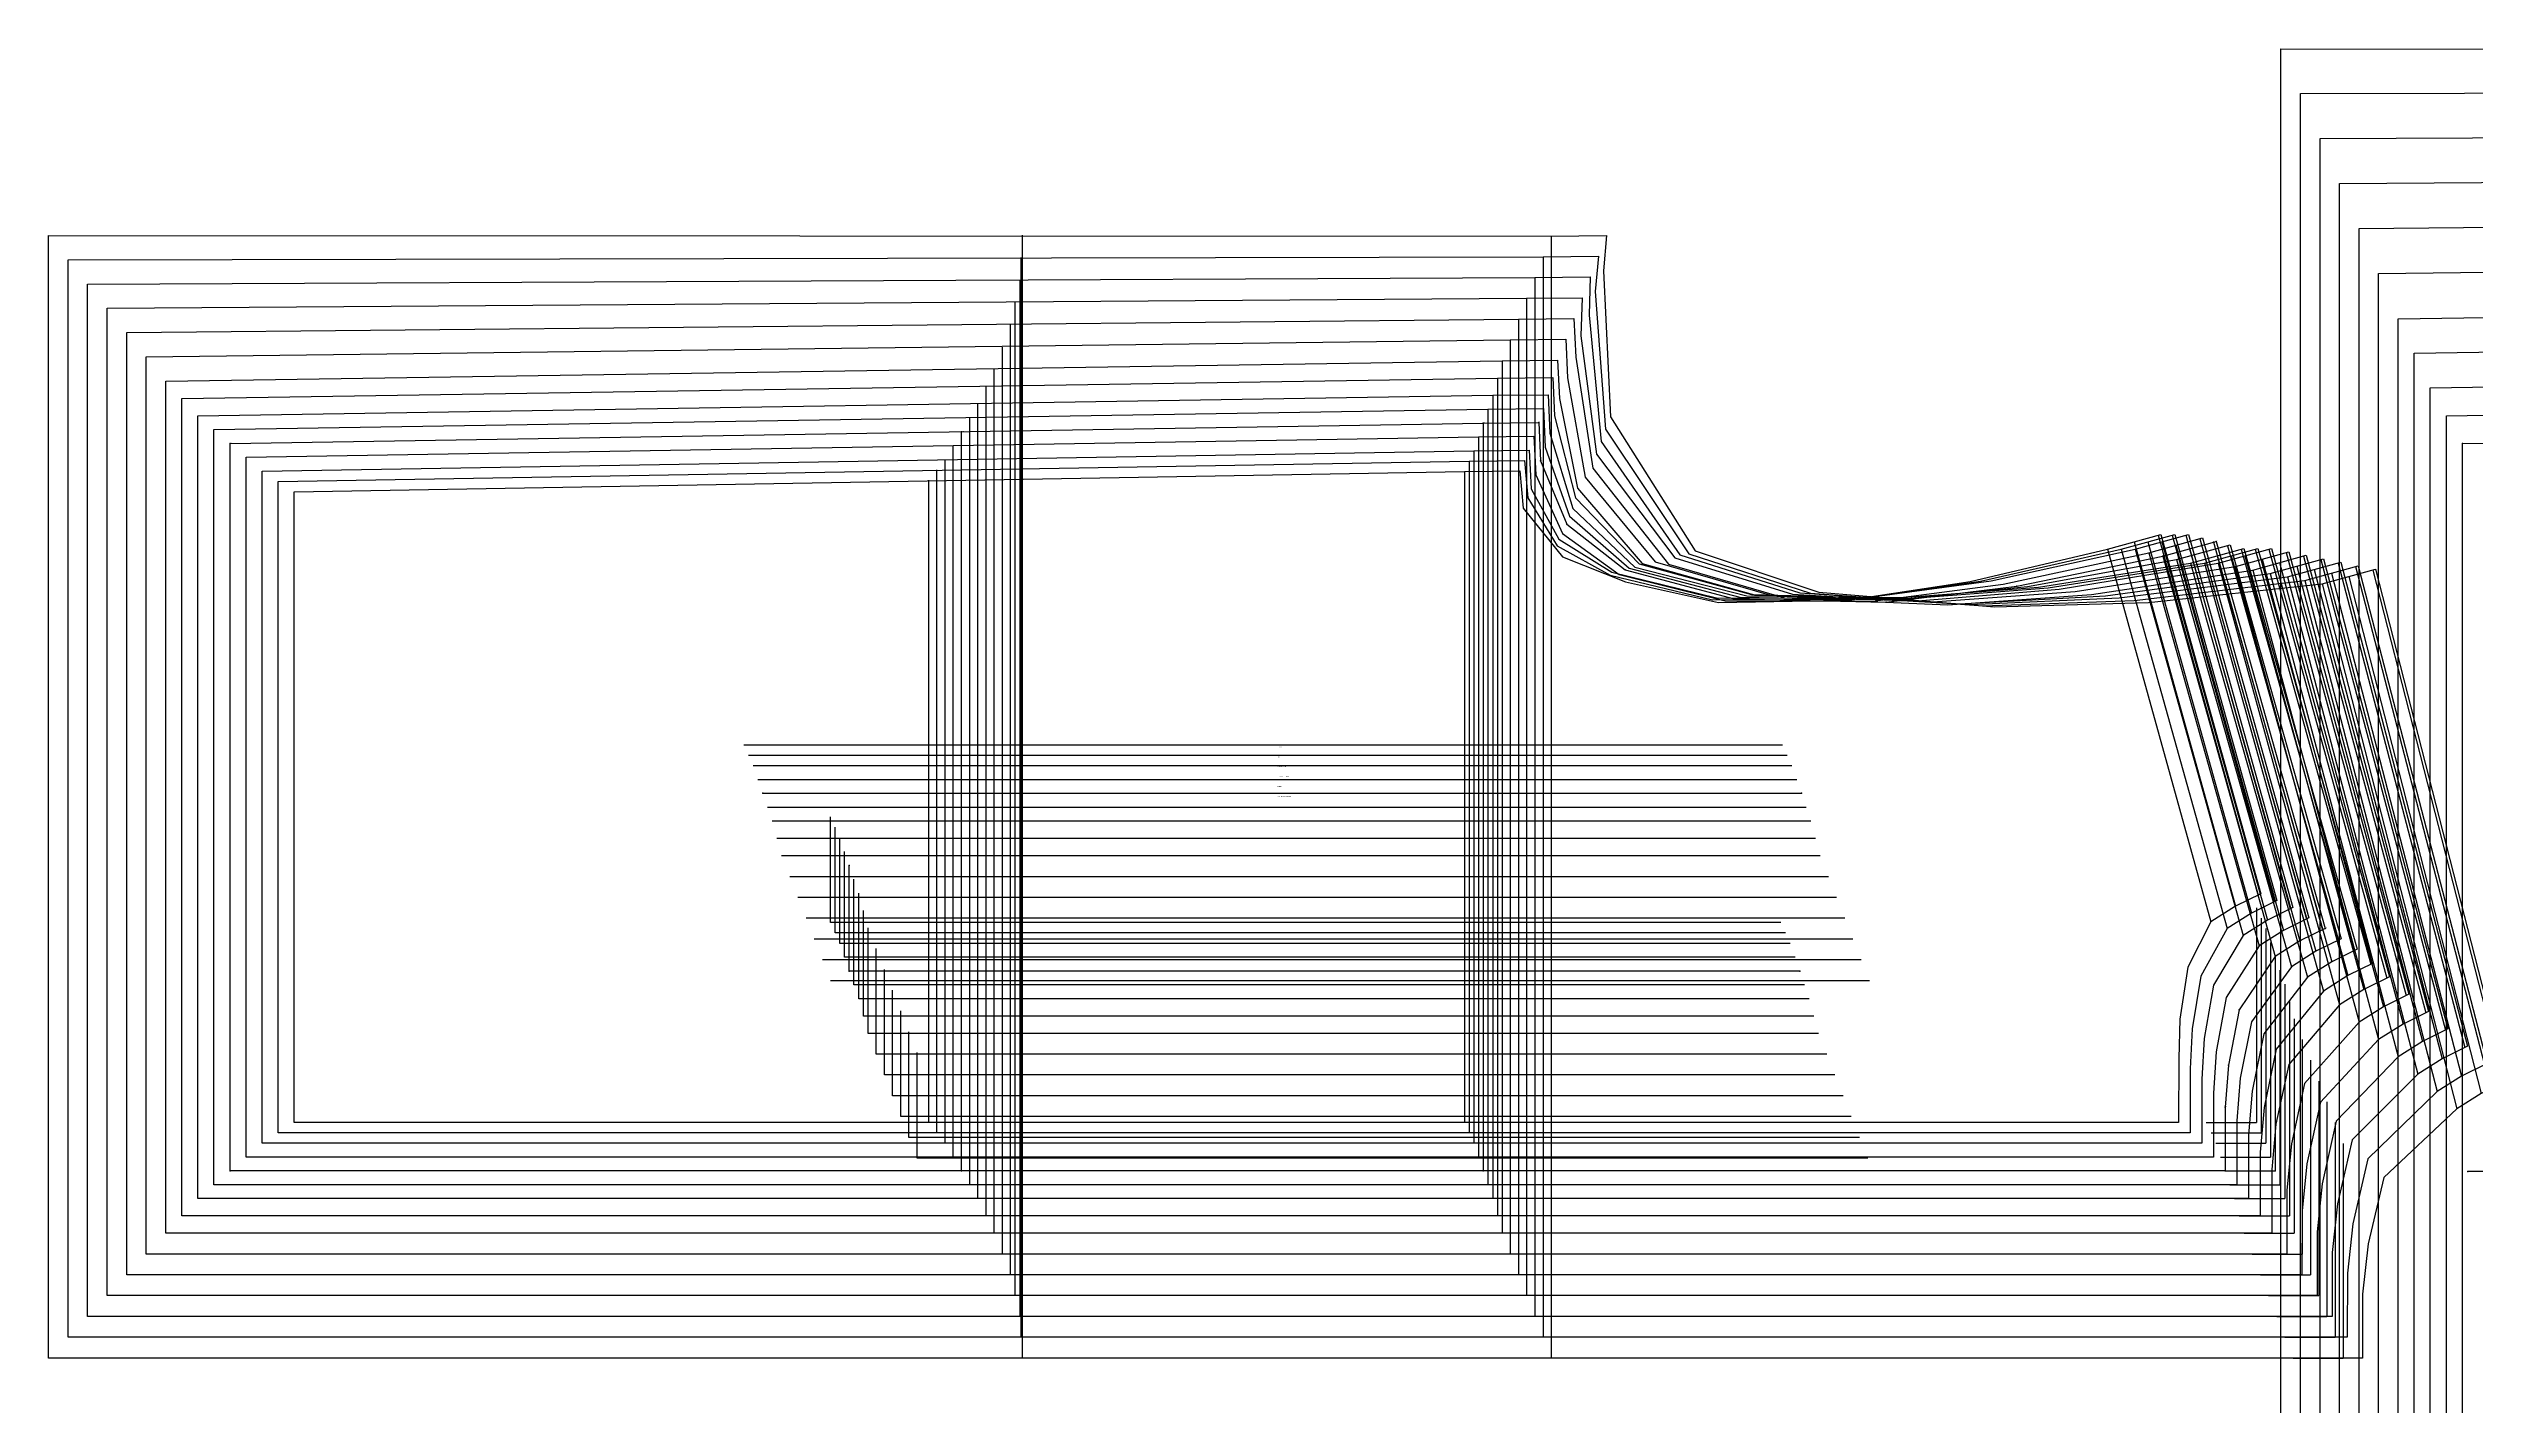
# Model space of a CAD drawing. Extents: x -42 to 1612, y -371 to 609.
# Drawn here: x -42 to 834, y 119 to 609 of the extents above; entities that cross this region are included whole.
import ezdxf

# ---------------------------------------------------------------- set-up
doc = ezdxf.new("R2010")
doc.units = 0

# ---------------------------------------------------------------- blocks, each defined once
blk = doc.blocks.new('GMX731XS17BK_42')
at = {"layer": '1'}
for points in [[(46.416, 449.0289), (468.6554, 456.3746), (488.6554, 456.5904)], [(488.6554, 456.5904), (489.8365, 443.1081), (504.0199, 425.572), (526.7834, 416.5804), (560.3698, 409.0747), (606.9102, 409.9764), (651.2103, 416.7023), (700.6819, 428.3431)], [(46.416, 221.5135), (46.416, 449.0289)], [(700.6819, 428.3431), (719.9707, 433.6466)], [(719.9707, 433.6466), (756.0361, 304.0406)], [(756.0361, 304.0406), (746.8896, 299.5067), (738.0682, 293.9365)], [(738.0682, 293.9365), (729.7268, 277.5713), (726.8617, 258.7854), (726.407, 244.5665), (726.3765, 221.5135)], [(726.3765, 221.5135), (46.416, 221.5135)]]:
    blk.add_lwpolyline(points, dxfattribs=at)
at = {"layer": '5'}
blk.add_line((208.628, 357.8022), (583.4609, 357.8022), dxfattribs=at)
at = {"layer": '6'}
blk.add_line((726.3765, 221.5135), (46.416, 221.5135), dxfattribs=at)
at = {"layer": '7'}
blk.add_line((208.628, 357.8022), (583.4609, 357.8022), dxfattribs=at)
at = {"layer": '8'}
for p, q in [((468.6554, 456.3746), (468.6554, 221.5135)), ((275.3767, 221.5135), (275.3767, 453.2097)), ((710.3238, 431.005), (746.8896, 299.5067)), ((719.008, 433.3748), (755.0989, 303.5682)), ((700.6819, 428.3431), (738.0682, 293.9365)), ((754.4562, 298.9352), (754.4562, 221.5135)), ((736.374, 221.5135), (754.4562, 221.5135))]:
    blk.add_line(p, q, dxfattribs=at)
blk.add_lwpolyline([(582.8589, 293.6342), (239.8649, 293.6342), (239.8649, 331.7545)], dxfattribs=at)
at = {"layer": '1'}
for s, p in [('SIZE: 42', (401.2261, 342.608)), ('Piece Name: GMX731XS17BK', (401.2261, 339.0519))]:
    blk.add_text(s, height=0.25, dxfattribs=at).set_placement(p)
blk = doc.blocks.new('GMX731XS17BK_44')
at = {"layer": '1'}
for points in [[(40.6172, 452.7804), (470.3573, 460.1261), (490.3572, 460.342)], [(490.3572, 460.342), (491.5383, 446.8699), (502.1073, 429.603), (521.3097, 418.9349), (558.2159, 410.0958), (609.5493, 410.3066), (654.9467, 416.8293), (705.6832, 428.3431)], [(40.6172, 217.7644), (40.6172, 452.7804)], [(705.6832, 428.3431), (724.9694, 433.6466)], [(724.9694, 433.6466), (761.835, 301.5412)], [(761.835, 301.5412), (752.6884, 297.0073), (743.867, 291.4371)], [(743.867, 291.4371), (734.3496, 274.3251), (731.2279, 255.265), (730.6082, 240.8175), (730.5777, 217.7644)], [(730.5777, 217.7644), (40.6172, 217.7644)]]:
    blk.add_lwpolyline(points, dxfattribs=at)
at = {"layer": '5'}
blk.add_line((210.3324, 354.0532), (585.1653, 354.0532), dxfattribs=at)
at = {"layer": '6'}
blk.add_line((730.5777, 217.7644), (40.6172, 217.7644), dxfattribs=at)
at = {"layer": '7'}
blk.add_line((210.3324, 354.0532), (585.1653, 354.0532), dxfattribs=at)
at = {"layer": '8'}
for p, q in [((278.3256, 217.7644), (278.3256, 456.9588)), ((470.3573, 460.1261), (470.3573, 217.7644)), ((715.325, 431.005), (752.6884, 297.0073)), ((724.0067, 433.3748), (760.8977, 301.0688)), ((705.6832, 428.3431), (743.867, 291.4371)), ((756.1581, 295.1862), (756.1581, 217.7644)), ((738.0758, 217.7644), (756.1581, 217.7644))]:
    blk.add_line(p, q, dxfattribs=at)
blk.add_lwpolyline([(584.5607, 289.8852), (241.5668, 289.8852), (241.5668, 328.0055)], dxfattribs=at)
at = {"layer": '1'}
for s, p in [('SIZE: 44', (401.2261, 342.608)), ('Piece Name: GMX731XS17BK', (401.2261, 339.0519))]:
    blk.add_text(s, height=0.25, dxfattribs=at).set_placement(p)
blk = doc.blocks.new('GMX731XS17BK_46')
at = {"layer": '1'}
for points in [[(34.8209, 456.5295), (472.0591, 463.8752), (492.059, 464.0911)], [(34.8209, 214.0128), (34.8209, 456.5295)], [(492.059, 464.0911), (492.7042, 450.1795), (502.7067, 431.9321), (521.8913, 420.0348), (559.6611, 410.7663), (612.2671, 410.6901), (658.7287, 416.9868), (710.6819, 428.3406)], [(710.6819, 428.3406), (729.9681, 433.6441)], [(729.9681, 433.6441), (767.6338, 299.0393)], [(767.6338, 299.0393), (758.4872, 294.5054), (749.6658, 288.9352)], [(749.6658, 288.9352), (738.9724, 271.0765), (735.5942, 251.7395), (734.8093, 237.0659), (734.7789, 214.0128)], [(734.7789, 214.0128), (34.8209, 214.0128)]]:
    blk.add_lwpolyline(points, dxfattribs=at)
at = {"layer": '5'}
blk.add_line((212.0342, 350.3016), (586.867, 350.3016), dxfattribs=at)
at = {"layer": '6'}
blk.add_line((734.7789, 214.0128), (34.8209, 214.0128), dxfattribs=at)
at = {"layer": '7'}
blk.add_line((212.0342, 350.3016), (586.867, 350.3016), dxfattribs=at)
at = {"layer": '8'}
for p, q in [((281.2797, 214.0128), (281.2797, 460.7052)), ((472.0591, 463.8752), (472.0591, 214.0128)), ((720.3237, 431.0025), (758.4872, 294.5054)), ((729.0055, 433.3723), (766.6965, 298.5669)), ((710.6819, 428.3406), (749.6658, 288.9352)), ((757.8599, 291.4346), (757.8599, 214.0128)), ((739.7776, 214.0128), (757.8599, 214.0128))]:
    blk.add_line(p, q, dxfattribs=at)
blk.add_lwpolyline([(586.2625, 286.1336), (243.2711, 286.1336), (243.2711, 324.2539)], dxfattribs=at)
at = {"layer": '1'}
for s, p in [('SIZE: 46', (401.2261, 342.608)), ('Piece Name: GMX731XS17BK', (401.2261, 339.0519))]:
    blk.add_text(s, height=0.25, dxfattribs=at).set_placement(p)
blk = doc.blocks.new('GMX731XS17BK_48')
at = {"layer": '1'}
for points in [[(29.0195, 461.5308), (473.7609, 468.8764), (493.7608, 469.0923)], [(493.7608, 469.0923), (494.406, 455.1807), (504.0859, 434.0454), (524.51, 419.2499), (562.7472, 409.7757), (616.0415, 409.5827), (663.0696, 415.7879), (715.6806, 427.0909)], [(29.0195, 209.0141), (29.0195, 461.5308)], [(715.6806, 427.0909), (734.9668, 432.3944)], [(734.9668, 432.3944), (773.4326, 295.2903)], [(773.4326, 295.2903), (764.2861, 290.7564), (755.4646, 285.1862)], [(755.4646, 285.1862), (743.5952, 266.5807), (739.9605, 246.9693), (739.0105, 232.0672), (738.98, 209.0141)], [(738.98, 209.0141), (29.0195, 209.0141)]]:
    blk.add_lwpolyline(points, dxfattribs=at)
at = {"layer": '5'}
blk.add_line((213.736, 345.3029), (588.5689, 345.3029), dxfattribs=at)
at = {"layer": '6'}
blk.add_line((738.98, 209.0141), (29.0195, 209.0141), dxfattribs=at)
at = {"layer": '7'}
blk.add_line((213.736, 345.3029), (588.5689, 345.3029), dxfattribs=at)
at = {"layer": '8'}
for p, q in [((284.2286, 209.0141), (284.2286, 465.7065)), ((473.7609, 468.8764), (473.7609, 209.0141)), ((725.3225, 429.7528), (764.2861, 290.7564)), ((734.0042, 432.1226), (772.4953, 294.8179)), ((715.6806, 427.0909), (755.4646, 285.1862)), ((759.5616, 286.4359), (759.5616, 209.0141)), ((741.4794, 209.0141), (759.5616, 209.0141))]:
    blk.add_line(p, q, dxfattribs=at)
blk.add_lwpolyline([(587.9643, 281.1349), (244.9704, 281.1349), (244.9704, 319.2552)], dxfattribs=at)
at = {"layer": '1'}
for s, p in [('SIZE: 48', (401.2261, 342.608)), ('Piece Name: GMX731XS17BK', (401.2261, 339.0519))]:
    blk.add_text(s, height=0.25, dxfattribs=at).set_placement(p)
blk = doc.blocks.new('GMX731XS17BK_50')
at = {"layer": '1'}
for points in [[(23.2207, 466.5295), (475.4627, 473.8752), (495.4626, 474.0911)], [(495.4626, 474.0911), (496.1103, 460.1795), (505.5921, 437.355), (526.73, 420.8552), (565.9603, 410.4234), (620.8573, 409.2855), (667.9565, 415.0411), (720.6793, 425.8387)], [(23.2207, 204.0128), (23.2207, 466.5295)], [(720.6793, 425.8387), (739.9656, 431.1422)], [(739.9656, 431.1422), (779.2314, 291.5387)], [(779.2314, 291.5387), (770.0849, 287.0048), (761.2635, 281.4346)], [(761.2635, 281.4346), (748.218, 262.0823), (744.3293, 242.1967), (743.2117, 227.0659), (743.1812, 204.0128)], [(743.1812, 204.0128), (23.2207, 204.0128)]]:
    blk.add_lwpolyline(points, dxfattribs=at)
at = {"layer": '2'}
for p in [(475.4627, 473.8752), (495.4626, 474.0911), (495.4626, 474.0911), (23.2207, 466.5295), (23.2207, 466.5295), (287.1826, 470.7052), (739.0029, 430.8704), (739.9656, 431.1422), (739.9656, 431.1422), (720.6793, 425.8387), (730.3212, 428.5006), (215.4378, 340.3016), (590.2707, 340.3016), (246.6721, 314.2539), (778.2941, 291.0663), (779.2314, 291.5387), (779.2314, 291.5387), (761.2635, 281.4346), (761.2635, 281.4346), (770.0849, 287.0048), (246.6721, 276.1336), (589.6661, 276.1336), (23.2207, 204.0128), (287.1826, 204.0128), (475.4627, 204.0128), (743.1812, 204.0128), (743.1812, 204.0128), (743.1812, 204.0128), (761.2635, 204.0128), (761.2635, 204.0128)]:
    blk.add_point(p, dxfattribs=at)
at = {"layer": '3'}
for p in [(475.4627, 473.8752), (496.1103, 460.1795), (505.5921, 437.355), (526.73, 420.8552), (720.6793, 425.8387), (720.6793, 425.8387), (667.9565, 415.0411), (565.9603, 410.4234), (620.8573, 409.2855), (761.2635, 281.4346), (761.2635, 281.4346), (770.0849, 287.0048), (748.218, 262.0823), (744.3293, 242.1967), (743.2117, 227.0659)]:
    blk.add_point(p, dxfattribs=at)
at = {"layer": '4'}
for p in [(720.6793, 425.8387, -3.998), (720.6793, 425.8387, -3.998), (761.2635, 281.4346, -3.998), (761.2635, 281.4346, -3.998)]:
    blk.add_point(p, dxfattribs=at)
at = {"layer": '5'}
blk.add_line((215.4378, 340.3016), (590.2707, 340.3016), dxfattribs=at)
at = {"layer": '6'}
blk.add_line((743.1812, 204.0128), (23.2207, 204.0128), dxfattribs=at)
at = {"layer": '7'}
blk.add_line((215.4378, 340.3016), (590.2707, 340.3016), dxfattribs=at)
at = {"layer": '8'}
for p, q in [((475.4627, 473.8752), (475.4627, 204.0128)), ((287.1826, 204.0128), (287.1826, 470.7052)), ((739.0029, 430.8704), (778.2941, 291.0663)), ((720.6793, 425.8387), (761.2635, 281.4346)), ((730.3212, 428.5006), (770.0849, 287.0048)), ((761.2635, 281.4346), (761.2635, 204.0128)), ((743.1812, 204.0128), (761.2635, 204.0128))]:
    blk.add_line(p, q, dxfattribs=at)
blk.add_lwpolyline([(589.6661, 276.1336), (246.6721, 276.1336), (246.6721, 314.2539)], dxfattribs=at)
at = {"layer": '1'}
for s, p in [('SIZE: 50', (401.2261, 356.832)), ('Fabric: 1', (401.2261, 353.276)), ('ANNOTATION: 1XFABRIC', (401.2261, 346.164)), ('Quantity: 1', (401.2261, 342.608)), ('CATEGORY: BACK', (401.2261, 349.7199)), ('Piece Name: GMX731XS17BK', (401.2261, 339.0519))]:
    blk.add_text(s, height=0.25, dxfattribs=at).set_placement(p)
at = {"layer": '2'}
for s, p in [('# 8', (475.4627, 473.8752)), ('# 3', (495.4626, 474.0911)), ('# 3', (495.4626, 474.0911)), ('# 369', (23.2207, 466.5295)), ('# 369', (23.2207, 466.5295)), ('# 375', (287.1826, 470.7052)), ('# 2', (739.0029, 430.8704)), ('# 2', (739.9656, 431.1422)), ('# 2', (739.9656, 431.1422)), ('# 2', (720.6793, 425.8387)), ('# 2', (730.3212, 428.5006)), ('# 138', (778.2941, 291.0663)), ('# 138', (779.2314, 291.5387)), ('# 138', (779.2314, 291.5387)), ('# 138', (761.2635, 281.4346)), ('# 138', (770.0849, 287.0048)), ('# 269', (23.2207, 204.0128)), ('# 275', (287.1826, 204.0128)), ('# 0', (475.4627, 204.0128)), ('# 60', (743.1812, 204.0128)), ('# 60', (743.1812, 204.0128))]:
    blk.add_text(s, height=0.25, dxfattribs=at).set_placement(p)
at = {"layer": '3'}
for s, p in [('# 1', (475.4627, 473.8752)), ('# 4', (496.1103, 460.1795)), ('# 5', (526.73, 420.8552)), ('# 2', (720.6793, 425.8387)), ('# 2', (720.6793, 425.8387)), ('# 6', (620.8573, 409.2855)), ('# 138', (761.2635, 281.4346)), ('# 138', (761.2635, 281.4346)), ('# 7', (748.218, 262.0823)), ('# 60', (743.2117, 227.0659))]:
    blk.add_text(s, height=0.25, dxfattribs=at).set_placement(p)
at = {"layer": '8'}
for s, p in [('O', (475.4627, 473.8752)), ('O', (739.0029, 430.8704)), ('O', (720.6793, 425.8387)), ('O', (730.3212, 428.5006)), ('NM', (761.2635, 281.4346)), ('B', (589.6661, 276.1336)), ('O', (287.1826, 204.0128)), ('NM', (743.1812, 204.0128))]:
    blk.add_text(s, height=0.25, dxfattribs=at).set_placement(p)
blk = doc.blocks.new('GMX731XS17BK_52')
at = {"layer": '1'}
for points in [[(17.4219, 471.5307), (477.1644, 478.8764), (497.1644, 479.0923)], [(497.1644, 479.0923), (497.8121, 465.1807), (506.5624, 440.3116), (528.0991, 421.4953), (568.0482, 411.0406), (623.8977, 410.1034), (671.8707, 414.8506), (725.678, 424.589)], [(17.4219, 199.0141), (17.4219, 471.5307)], [(725.678, 424.589), (744.9643, 429.8925)], [(744.9643, 429.8925), (785.0302, 287.7897)], [(785.0302, 287.7897), (775.8837, 283.2558), (767.0623, 277.6855)], [(767.0623, 277.6855), (752.691, 257.7897), (748.6244, 237.5078), (747.4128, 222.0672), (747.3823, 199.0141)], [(747.3823, 199.0141), (17.4219, 199.0141)]]:
    blk.add_lwpolyline(points, dxfattribs=at)
at = {"layer": '5'}
blk.add_line((217.1396, 335.3029), (591.9724, 335.3029), dxfattribs=at)
at = {"layer": '6'}
blk.add_line((747.3823, 199.0141), (17.4219, 199.0141), dxfattribs=at)
at = {"layer": '7'}
blk.add_line((217.1396, 335.3029), (591.9724, 335.3029), dxfattribs=at)
at = {"layer": '8'}
for p, q in [((290.1341, 199.0141), (290.1341, 475.7065)), ((477.1644, 478.8764), (477.1644, 199.0141)), ((744.0016, 429.6207), (784.093, 287.3172)), ((725.678, 424.589), (767.0623, 277.6855)), ((735.3199, 427.2509), (775.8837, 283.2558)), ((762.9652, 276.4359), (762.9652, 199.0141)), ((744.883, 199.0141), (762.9652, 199.0141))]:
    blk.add_line(p, q, dxfattribs=at)
blk.add_lwpolyline([(591.3679, 271.1349), (248.374, 271.1349), (248.374, 309.2552)], dxfattribs=at)
at = {"layer": '1'}
for s, p in [('SIZE: 52', (401.2261, 342.608)), ('Piece Name: GMX731XS17BK', (401.2261, 339.0519))]:
    blk.add_text(s, height=0.25, dxfattribs=at).set_placement(p)
blk = doc.blocks.new('GMX731XS17BK_54')
at = {"layer": '1'}
for points in [[(11.6231, 476.5295), (478.8662, 483.8751), (498.8637, 484.091)], [(498.8637, 484.091), (499.5139, 470.1794), (507.7994, 443.0675), (530.1006, 421.8864), (570.5171, 411.5512), (626.9381, 410.9212), (675.7874, 414.6576), (730.6742, 423.3368)], [(11.6231, 194.0129), (11.6231, 476.5295)], [(730.6742, 423.3368), (749.963, 428.6403)], [(749.963, 428.6403), (790.8291, 284.0381)], [(790.8291, 284.0381), (781.6825, 279.5042), (772.8611, 273.934)], [(772.8611, 273.934), (757.1639, 253.4946), (752.9221, 232.8165), (751.6114, 217.0659), (751.5835, 194.0129)], [(751.5835, 194.0129), (11.6231, 194.0129)]]:
    blk.add_lwpolyline(points, dxfattribs=at)
at = {"layer": '5'}
blk.add_line((218.8388, 330.3017), (593.6717, 330.3017), dxfattribs=at)
at = {"layer": '6'}
blk.add_line((751.5835, 194.0129), (11.6231, 194.0129), dxfattribs=at)
at = {"layer": '7'}
blk.add_line((218.8388, 330.3017), (593.6717, 330.3017), dxfattribs=at)
at = {"layer": '8'}
for p, q in [((478.8662, 483.8751), (478.8662, 194.0129)), ((293.083, 194.0129), (293.083, 480.7052)), ((730.6742, 423.3368), (772.8611, 273.934)), ((740.3186, 425.9987), (781.6825, 279.5042)), ((749.0003, 428.3685), (789.8918, 283.5657)), ((764.6671, 271.4346), (764.6671, 194.0129)), ((746.5848, 194.0129), (764.6671, 194.0129))]:
    blk.add_line(p, q, dxfattribs=at)
blk.add_lwpolyline([(593.0697, 266.1336), (250.0758, 266.1336), (250.0758, 304.2539)], dxfattribs=at)
at = {"layer": '1'}
for s, p in [('SIZE: 54', (401.2261, 342.608)), ('Piece Name: GMX731XS17BK', (401.2261, 339.0519))]:
    blk.add_text(s, height=0.25, dxfattribs=at).set_placement(p)
blk = doc.blocks.new('GMX731XS17BK_56')
at = {"layer": '1'}
for points in [[(5.8243, 482.7804), (480.5681, 490.1261), (500.568, 490.342)], [(5.8243, 187.7645), (5.8243, 482.7804)], [(500.568, 490.342), (501.2157, 476.4304), (508.8078, 446.9131), (531.7313, 423.0853), (572.29, 412.0566), (629.1225, 410.5606), (679.2976, 414.4112), (735.6755, 423.3393)], [(735.6755, 423.3393), (754.9617, 428.6428)], [(754.9617, 428.6428), (796.6279, 279.0394)], [(796.6279, 279.0394), (787.4813, 274.5055), (778.6599, 268.9353)], [(778.6599, 268.9353), (761.6368, 247.9523), (757.2172, 226.8779), (755.8152, 210.8175), (755.7847, 187.7645)], [(755.7847, 187.7645), (5.8243, 187.7645)]]:
    blk.add_lwpolyline(points, dxfattribs=at)
at = {"layer": '5'}
blk.add_line((220.5432, 324.0532), (595.376, 324.0532), dxfattribs=at)
at = {"layer": '6'}
blk.add_line((755.7847, 187.7645), (5.8243, 187.7645), dxfattribs=at)
at = {"layer": '7'}
blk.add_line((220.5432, 324.0532), (595.376, 324.0532), dxfattribs=at)
at = {"layer": '8'}
for p, q in [((296.0371, 187.7645), (296.0371, 486.9561)), ((480.5681, 490.1261), (480.5681, 187.7645)), ((735.6755, 423.3393), (778.6599, 268.9353)), ((745.3173, 426.0012), (787.4813, 274.5055)), ((753.9991, 428.3711), (795.6906, 278.5669)), ((766.3688, 265.1862), (766.3688, 187.7645)), ((748.2866, 187.7645), (766.3688, 187.7645))]:
    blk.add_line(p, q, dxfattribs=at)
blk.add_lwpolyline([(594.7715, 259.8852), (251.7801, 259.8852), (251.7801, 298.0056)], dxfattribs=at)
at = {"layer": '1'}
for s, p in [('SIZE: 56', (401.2261, 342.608)), ('Piece Name: GMX731XS17BK', (401.2261, 339.0519))]:
    blk.add_text(s, height=0.25, dxfattribs=at).set_placement(p)
blk = doc.blocks.new('GMX731XS17BK_58')
at = {"layer": '1'}
for points in [[(0.0255, 489.0288), (482.2699, 496.3745), (502.2698, 496.5904)], [(502.2698, 496.5904), (502.9175, 482.6788), (509.4301, 450.3268), (532.8514, 423.2479), (574.2077, 411.6934), (632.267, 409.7681), (683.3286, 413.954), (740.6742, 423.3393)], [(0.0255, 181.5135), (0.0255, 489.0288)], [(740.6742, 423.3393), (759.9604, 428.6428)], [(759.9604, 428.6428), (802.4267, 274.0381)], [(802.4267, 274.0381), (793.2802, 269.5042), (784.4587, 263.934)], [(784.4587, 263.934), (766.1098, 242.4075), (761.5149, 220.9369), (760.0163, 204.5666), (759.9858, 181.5135)], [(759.9858, 181.5135), (0.0255, 181.5135)]]:
    blk.add_lwpolyline(points, dxfattribs=at)
at = {"layer": '5'}
blk.add_line((222.245, 317.8023), (597.0779, 317.8023), dxfattribs=at)
at = {"layer": '6'}
blk.add_line((759.9858, 181.5135), (0.0255, 181.5135), dxfattribs=at)
at = {"layer": '7'}
blk.add_line((222.245, 317.8023), (597.0779, 317.8023), dxfattribs=at)
at = {"layer": '8'}
for p, q in [((298.9885, 181.5135), (298.9885, 493.2045)), ((482.2699, 496.3745), (482.2699, 181.5135)), ((740.6742, 423.3393), (784.4587, 263.934)), ((750.3161, 426.0012), (793.2802, 269.5042)), ((758.9978, 428.3711), (801.4894, 273.5657)), ((768.0707, 258.9353), (768.0707, 181.5135)), ((749.9884, 181.5135), (768.0707, 181.5135))]:
    blk.add_line(p, q, dxfattribs=at)
blk.add_lwpolyline([(596.4733, 253.6343), (253.4819, 253.6343), (253.4819, 291.7546)], dxfattribs=at)
at = {"layer": '1'}
for s, p in [('SIZE: 58', (401.2261, 342.608)), ('Piece Name: GMX731XS17BK', (401.2261, 339.0519))]:
    blk.add_text(s, height=0.25, dxfattribs=at).set_placement(p)
blk = doc.blocks.new('GMX731XS17BK_60')
at = {"layer": '1'}
for points in [[(-7.0232, 497.7791), (485.2213, 503.8751), (505.2213, 504.091)], [(505.2213, 504.091), (505.8664, 490.1794), (512.2952, 454.2917), (537.525, 423.8245), (579.1251, 411.8204), (637.6467, 409.382), (689.097, 413.1463), (746.9226, 422.0896)], [(-7.0232, 174.0129), (-7.0232, 497.7791)], [(746.9226, 422.0896), (766.2088, 427.3931)], [(766.2088, 427.3931), (809.4752, 267.7872)], [(809.4752, 267.7872), (800.3287, 263.2533), (791.5072, 257.683)], [(791.5072, 257.683), (771.8324, 235.613), (767.0623, 213.7461), (765.4671, 197.0659), (765.4367, 174.0129)], [(765.4367, 174.0129), (-7.0232, 174.0129)]]:
    blk.add_lwpolyline(points, dxfattribs=at)
at = {"layer": '5'}
blk.add_line((225.1965, 310.3017), (600.0293, 310.3017), dxfattribs=at)
at = {"layer": '6'}
blk.add_line((765.4367, 174.0129), (-7.0232, 174.0129), dxfattribs=at)
at = {"layer": '7'}
blk.add_line((225.1965, 310.3017), (600.0293, 310.3017), dxfattribs=at)
at = {"layer": '8'}
for p, q in [((301.94, 174.0129), (301.94, 501.2817)), ((485.2213, 503.8751), (485.2213, 174.0129)), ((746.9226, 422.0896), (791.5072, 257.683)), ((756.5644, 424.7516), (800.3287, 263.2533)), ((765.2462, 427.1214), (808.5379, 267.3147)), ((771.0221, 251.4347), (771.0221, 174.0129)), ((752.9399, 174.0129), (771.0221, 174.0129))]:
    blk.add_line(p, q, dxfattribs=at)
blk.add_lwpolyline([(599.4248, 246.1337), (256.4308, 246.1337), (256.4308, 284.254)], dxfattribs=at)
at = {"layer": '1'}
for s, p in [('SIZE: 60', (401.2261, 342.608)), ('Piece Name: GMX731XS17BK', (401.2261, 339.0519))]:
    blk.add_text(s, height=0.25, dxfattribs=at).set_placement(p)
blk = doc.blocks.new('GMX731XS17BK_62')
at = {"layer": '1'}
for points in [[(-14.0717, 506.5294), (488.1728, 511.3757), (508.1728, 511.5916)], [(508.1728, 511.5916), (508.8179, 497.68), (515.013, 457.5633), (542.2748, 422.9786), (584.167, 410.8247), (643.1204, 408.2797), (694.9313, 411.9576), (753.171, 420.8399)], [(-14.0717, 166.5123), (-14.0717, 506.5294)], [(753.171, 420.8399), (772.4572, 426.1435)], [(772.4572, 426.1435), (816.5237, 261.5362)], [(816.5237, 261.5362), (807.3772, 257.0023), (798.5557, 251.4321)], [(798.5557, 251.4321), (777.555, 228.8185), (772.6071, 206.5554), (770.918, 189.5653), (770.8875, 166.5123)], [(770.8875, 166.5123), (-14.0717, 166.5123)]]:
    blk.add_lwpolyline(points, dxfattribs=at)
at = {"layer": '5'}
blk.add_line((228.1454, 302.8011), (602.9783, 302.8011), dxfattribs=at)
at = {"layer": '6'}
blk.add_line((770.8875, 166.5123), (-14.0717, 166.5123), dxfattribs=at)
at = {"layer": '7'}
blk.add_line((228.1454, 302.8011), (602.9783, 302.8011), dxfattribs=at)
at = {"layer": '8'}
for p, q in [((304.889, 166.5123), (304.889, 509.3589)), ((488.1728, 511.3757), (488.1728, 166.5123)), ((753.171, 420.8399), (798.5557, 251.4321)), ((762.8129, 423.5019), (807.3772, 257.0023)), ((771.4946, 425.8717), (815.5864, 261.0638)), ((773.9736, 243.934), (773.9736, 166.5123)), ((755.8913, 166.5123), (773.9736, 166.5123))]:
    blk.add_line(p, q, dxfattribs=at)
blk.add_lwpolyline([(602.3763, 238.6331), (259.3823, 238.6331), (259.3823, 276.7534)], dxfattribs=at)
at = {"layer": '1'}
for s, p in [('SIZE: 62', (401.2261, 342.608)), ('Piece Name: GMX731XS17BK', (401.2261, 339.0519))]:
    blk.add_text(s, height=0.25, dxfattribs=at).set_placement(p)
blk = doc.blocks.new('GMX731XS17BK_64')
at = {"layer": '1'}
for points in [[(-21.1201, 515.2797), (491.1218, 518.8763), (511.1243, 519.0922)], [(511.1243, 519.0922), (510.7305, 505.3534), (516.3846, 462.6052), (544.5481, 425.2468), (587.1007, 412.1836), (647.2124, 408.6581), (700.0012, 411.5308), (759.4194, 419.5903)], [(-21.1201, 159.0117), (-21.1201, 515.2797)], [(759.4194, 419.5903), (778.7056, 424.8938)], [(778.7056, 424.8938), (823.5722, 255.2853)], [(823.5722, 255.2853), (814.4257, 250.7514), (805.6042, 245.1812)], [(805.6042, 245.1812), (783.2776, 222.024), (778.1545, 199.3647), (776.3688, 182.0647), (776.3383, 159.0117)], [(776.3383, 159.0117), (-21.1201, 159.0117)]]:
    blk.add_lwpolyline(points, dxfattribs=at)
at = {"layer": '5'}
blk.add_line((231.0994, 295.3005), (605.9323, 295.3005), dxfattribs=at)
at = {"layer": '6'}
blk.add_line((776.3383, 159.0117), (-21.1201, 159.0117), dxfattribs=at)
at = {"layer": '7'}
blk.add_line((231.0994, 295.3005), (605.9323, 295.3005), dxfattribs=at)
at = {"layer": '8'}
for p, q in [((306.5933, 159.0117), (306.5933, 517.4362)), ((491.1218, 518.8763), (491.1218, 159.0117)), ((769.0587, 422.2522), (814.4257, 250.7514)), ((777.743, 424.622), (822.6349, 254.8129)), ((759.4194, 419.5903), (805.6042, 245.1812)), ((776.9251, 236.4334), (776.9251, 159.0117)), ((758.8428, 159.0117), (776.9251, 159.0117))]:
    blk.add_line(p, q, dxfattribs=at)
blk.add_lwpolyline([(605.3278, 231.1324), (262.3338, 231.1324), (262.3338, 269.2527)], dxfattribs=at)
at = {"layer": '1'}
for s, p in [('SIZE: 64', (401.2261, 342.608)), ('Piece Name: GMX731XS17BK', (401.2261, 339.0519))]:
    blk.add_text(s, height=0.25, dxfattribs=at).set_placement(p)
blk = doc.blocks.new('GMX731XS17BK_66')
at = {"layer": '1'}
for points in [[(-28.1661, 524.03), (494.0758, 526.3769), (514.0757, 526.5929)], [(514.0757, 526.5929), (513.682, 512.854), (517.9619, 467.1848), (546.3795, 426.3314), (589.7423, 412.5849), (651.1341, 408.4194), (704.9923, 410.7714), (765.6678, 418.3406)], [(-28.1661, 151.5111), (-28.1661, 524.03)], [(765.6678, 418.3406), (784.954, 423.6441)], [(784.954, 423.6441), (830.6207, 249.0343)], [(830.6207, 249.0343), (821.4716, 244.5005), (812.6527, 238.9302)], [(812.6527, 238.9302), (789.0003, 215.2295), (783.7018, 192.1739), (781.8197, 174.5641), (781.7892, 151.5111)], [(781.7892, 151.5111), (-28.1661, 151.5111)]]:
    blk.add_lwpolyline(points, dxfattribs=at)
at = {"layer": '5'}
blk.add_line((234.0509, 287.7998), (608.8838, 287.7998), dxfattribs=at)
at = {"layer": '6'}
blk.add_line((781.7892, 151.5111), (-28.1661, 151.5111), dxfattribs=at)
at = {"layer": '7'}
blk.add_line((234.0509, 287.7998), (608.8838, 287.7998), dxfattribs=at)
at = {"layer": '8'}
for p, q in [((308.2951, 151.5111), (308.2951, 525.5133)), ((494.0758, 526.3769), (494.0758, 151.5111)), ((775.3097, 421.0025), (821.4716, 244.5005)), ((783.9914, 423.3723), (829.6834, 248.5619)), ((765.6678, 418.3406), (812.6527, 238.9302)), ((779.8766, 228.9328), (779.8766, 151.5111)), ((761.7943, 151.5111), (779.8766, 151.5111))]:
    blk.add_line(p, q, dxfattribs=at)
blk.add_lwpolyline([(608.2793, 223.6318), (265.2878, 223.6318), (265.2878, 261.7521)], dxfattribs=at)
at = {"layer": '1'}
for s, p in [('SIZE: 66', (401.2261, 342.608)), ('Piece Name: GMX731XS17BK', (401.2261, 339.0519))]:
    blk.add_text(s, height=0.25, dxfattribs=at).set_placement(p)
blk = doc.blocks.new('GMX731XS17BK_68')
at = {"layer": '1'}
for points in [[(-35.2146, 532.7803), (497.0272, 533.8776), (517.0272, 534.0935)], [(-35.2146, 144.0104), (-35.2146, 532.7803)], [(517.0272, 534.0935), (515.8868, 521.33), (519.6332, 471.6222), (549.7018, 426.6692), (593.598, 412.4605), (655.8382, 407.858), (710.405, 409.857), (771.9162, 417.0909)], [(771.9162, 417.0909), (791.2024, 422.3944)], [(791.2024, 422.3944), (837.6692, 242.7834)], [(837.6692, 242.7834), (828.5227, 238.2495), (819.7012, 232.6793)], [(819.7012, 232.6793), (794.7229, 208.435), (789.2466, 184.9832), (787.2705, 167.0635), (787.24, 144.0104)], [(787.24, 144.0104), (-35.2146, 144.0104)]]:
    blk.add_lwpolyline(points, dxfattribs=at)
at = {"layer": '5'}
blk.add_line((237.0024, 280.2992), (611.8352, 280.2992), dxfattribs=at)
at = {"layer": '6'}
blk.add_line((787.24, 144.0104), (-35.2146, 144.0104), dxfattribs=at)
at = {"layer": '7'}
blk.add_line((237.0024, 280.2992), (611.8352, 280.2992), dxfattribs=at)
at = {"layer": '8'}
for p, q in [((308.7472, 144.0104), (308.7472, 533.5906)), ((497.0272, 533.8776), (497.0272, 144.0104)), ((790.2398, 422.1227), (836.7319, 242.311)), ((771.9162, 417.0909), (819.7012, 232.6793)), ((781.558, 419.7528), (828.5227, 238.2495)), ((782.828, 221.4322), (782.828, 144.0104)), ((764.7458, 144.0104), (782.828, 144.0104))]:
    blk.add_line(p, q, dxfattribs=at)
blk.add_lwpolyline([(611.2307, 216.1312), (268.2367, 216.1312), (268.2367, 254.2515)], dxfattribs=at)
at = {"layer": '1'}
for s, p in [('SIZE: 68', (401.2261, 342.608)), ('Piece Name: GMX731XS17BK', (401.2261, 339.0519))]:
    blk.add_text(s, height=0.25, dxfattribs=at).set_placement(p)
blk = doc.blocks.new('GMX731XS17BK_70')
at = {"layer": '1'}
for points in [[(-42.2657, 541.495), (499.9787, 541.3426), (519.9787, 541.5585)], [(-42.2657, 136.4743), (-42.2657, 541.495)], [(519.9787, 541.5585), (518.8382, 528.795), (521.4062, 476.1103), (551.9522, 427.7183), (596.5698, 412.8466), (659.9708, 407.5989), (715.5079, 409.0772), (778.1621, 415.8057)], [(778.1621, 415.8057), (797.4508, 421.1092)], [(797.4508, 421.1092), (844.7177, 236.4969)], [(844.7177, 236.4969), (835.5711, 231.963), (826.7497, 226.3928)], [(826.7497, 226.3928), (800.4455, 201.6049), (794.794, 177.7569), (792.7214, 159.5273), (792.6909, 136.4743)], [(792.6909, 136.4743), (-42.2657, 136.4743)]]:
    blk.add_lwpolyline(points, dxfattribs=at)
at = {"layer": '5'}
blk.add_line((239.9538, 272.763), (614.7842, 272.763), dxfattribs=at)
at = {"layer": '6'}
blk.add_line((792.6909, 136.4743), (-42.2657, 136.4743), dxfattribs=at)
at = {"layer": '7'}
blk.add_line((239.9538, 272.763), (614.7842, 272.763), dxfattribs=at)
at = {"layer": '8'}
for p, q in [((309.1993, 136.4743), (309.1993, 541.6322)), ((499.9787, 541.3426), (499.9787, 136.4743)), ((796.4882, 420.8374), (843.7804, 236.0245)), ((778.1621, 415.8057), (826.7497, 226.3928)), ((787.8039, 418.4676), (835.5711, 231.963)), ((785.7795, 213.896), (785.7795, 136.4743)), ((767.6973, 136.4743), (785.7795, 136.4743))]:
    blk.add_line(p, q, dxfattribs=at)
blk.add_lwpolyline([(614.1822, 208.595), (271.1882, 208.595), (271.1882, 246.7153)], dxfattribs=at)
at = {"layer": '1'}
for s, p in [('SIZE: 70', (401.2261, 342.5724)), ('Piece Name: GMX731XS17BK', (401.2261, 339.0164))]:
    blk.add_text(s, height=0.25, dxfattribs=at).set_placement(p)
blk = doc.blocks.new('GMX731XS17FR_48')
at = {"layer": '8'}
blk.add_line((1468.816, 203.8351), (831.8501, 203.8351), dxfattribs=at)
blk = doc.blocks.new('GMX731XS17FR_50')
at = {"layer": '1'}
for points in [[(828.8021, 466.532), (1281.0389, 473.8726), (1301.0388, 474.0911)], [(828.8021, -58.6817), (828.8021, 466.532)]]:
    blk.add_lwpolyline(points, dxfattribs=at)
at = {"layer": '2'}
for p in [(828.8021, 466.532), (828.8021, 466.532), (830.801, 203.8351)]:
    blk.add_point(p, dxfattribs=at)
at = {"layer": '8'}
blk.add_line((1467.767, 203.8351), (830.801, 203.8351), dxfattribs=at)
at = {"layer": '2'}
blk.add_text('# 2', height=0.25, dxfattribs=at).set_placement((828.8021, 466.532))
blk.add_text('# 2', height=0.25, dxfattribs=at).set_placement((828.8021, 466.532))
blk = doc.blocks.new('GMX731XS17FR_52')
at = {"layer": '1'}
for points in [[(823.0032, 476.532), (1282.7407, 483.8726), (1302.7407, 484.091)], [(823.0032, -68.6817), (823.0032, 476.532)]]:
    blk.add_lwpolyline(points, dxfattribs=at)
at = {"layer": '8'}
blk.add_line((1469.4688, 203.8351), (832.5028, 203.8351), dxfattribs=at)
blk = doc.blocks.new('GMX731XS17FR_54')
at = {"layer": '1'}
for points in [[(817.2044, 486.532), (1284.4425, 493.8726), (1304.4425, 494.091)], [(817.2044, -78.6816), (817.2044, 486.532)]]:
    blk.add_lwpolyline(points, dxfattribs=at)
blk = doc.blocks.new('GMX731XS17FR_56')
at = {"layer": '1'}
for points in [[(811.4056, 499.0313), (1286.1443, 506.3719), (1306.1443, 506.5904)], [(811.4056, -91.181), (811.4056, 499.0313)]]:
    blk.add_lwpolyline(points, dxfattribs=at)
blk = doc.blocks.new('GMX731XS17FR_58')
at = {"layer": '1'}
for points in [[(805.6068, 511.5306), (1287.8461, 518.8713), (1307.8461, 519.0897)], [(805.6068, -103.6803), (805.6068, 511.5306)]]:
    blk.add_lwpolyline(points, dxfattribs=at)
blk = doc.blocks.new('GMX731XS17FR_60')
at = {"layer": '1'}
for points in [[(798.5583, 527.7816), (1290.696, 533.8725), (1310.6959, 534.0909)], [(798.5583, -119.9312), (798.5583, 527.7816)]]:
    blk.add_lwpolyline(points, dxfattribs=at)
blk = doc.blocks.new('GMX731XS17FR_62')
at = {"layer": '1'}
for points in [[(791.5098, 544.0325), (1293.6424, 548.8737), (1313.6423, 549.0922)], [(791.5098, -136.1822), (791.5098, 544.0325)]]:
    blk.add_lwpolyline(points, dxfattribs=at)
blk = doc.blocks.new('GMX731XS17FR_64')
at = {"layer": '1'}
for points in [[(784.4613, 560.2834), (1296.604, 563.875), (1316.604, 564.0934)], [(784.4613, -152.4331), (784.4613, 560.2834)]]:
    blk.add_lwpolyline(points, dxfattribs=at)
blk = doc.blocks.new('GMX731XS17FR_66')
at = {"layer": '1'}
for points in [[(777.4128, 576.5343), (1299.652, 578.8762), (1319.652, 579.0947)], [(777.4128, -168.684), (777.4128, 576.5343)]]:
    blk.add_lwpolyline(points, dxfattribs=at)
blk = doc.blocks.new('GMX731XS17FR_68')
at = {"layer": '1'}
for points in [[(770.3643, 592.7853), (1302.6035, 593.8774), (1322.6035, 594.0959)], [(770.3643, -184.9349), (770.3643, 592.7853)]]:
    blk.add_lwpolyline(points, dxfattribs=at)
blk = doc.blocks.new('GMX731XS17FR_70')
at = {"layer": '1'}
for points in [[(763.3158, 608.9447), (1305.555, 608.7872), (1325.5549, 609.0057)], [(763.3158, -201.2773), (763.3158, 608.9447)]]:
    blk.add_lwpolyline(points, dxfattribs=at)

msp = doc.modelspace()

# ---------------------------------------------------------------- block references
at = {"layer": '1'}
for name in ['GMX731XS17FR_70', 'GMX731XS17FR_68', 'GMX731XS17FR_66', 'GMX731XS17FR_64', 'GMX731XS17FR_62', 'GMX731XS17BK_70', 'GMX731XS17BK_68', 'GMX731XS17BK_66', 'GMX731XS17FR_60', 'GMX731XS17BK_64', 'GMX731XS17FR_58', 'GMX731XS17BK_62', 'GMX731XS17BK_60', 'GMX731XS17FR_56', 'GMX731XS17BK_58', 'GMX731XS17FR_54', 'GMX731XS17BK_56', 'GMX731XS17BK_54', 'GMX731XS17FR_52', 'GMX731XS17BK_52', 'GMX731XS17BK_50', 'GMX731XS17FR_50', 'GMX731XS17BK_48', 'GMX731XS17BK_46', 'GMX731XS17BK_44', 'GMX731XS17BK_42', 'GMX731XS17FR_48']:
    msp.add_blockref(name, (0, 0), dxfattribs=at)

doc.saveas('drawing.dxf')
